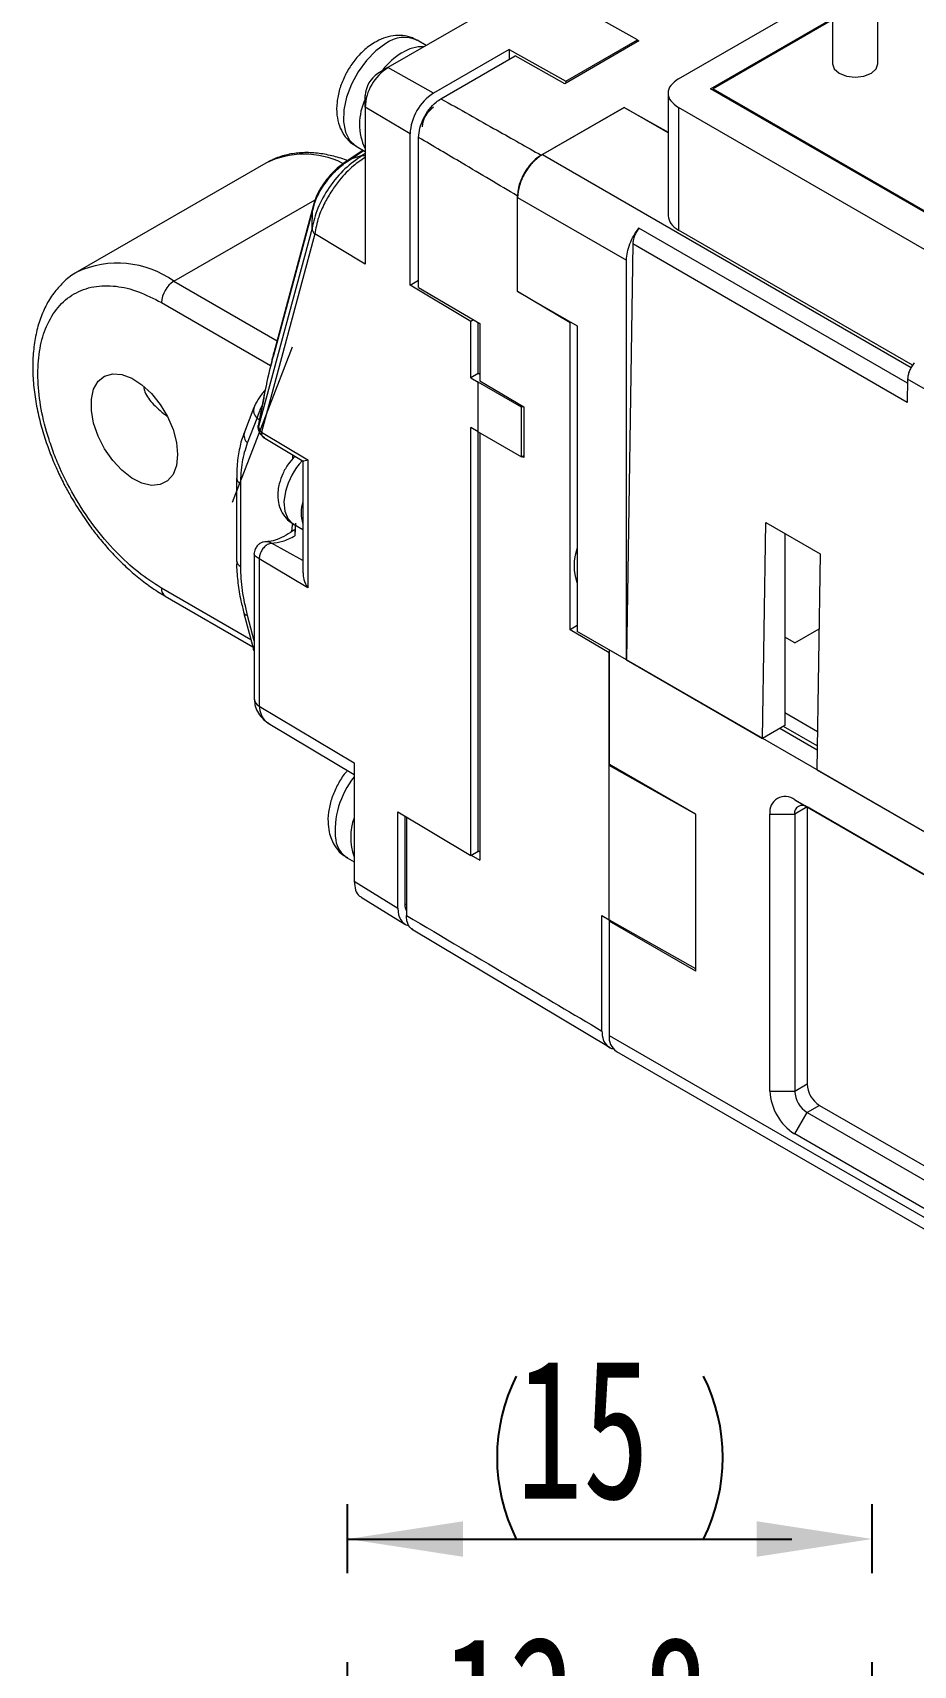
# Model space of a CAD drawing. Header units: millimetres. Extents: x 5 to 415, y 5 to 292.
# Drawn here: x 262.1 to 287.28, y 218.31 to 265 of the extents above; entities that cross this region are included whole.
import ezdxf

# ---------------------------------------------------------------- set-up
doc = ezdxf.new("R2010")
doc.units = ezdxf.units.MM
doc.linetypes.add('CENTERX2', pattern=[20.32, 12.7, -2.54, 2.54, -2.54])
doc.layers.add('CENTER_LINE', color=7, linetype='CENTERX2')
doc.styles.add('SLDTEXTSTYLE0', font='TXT', dxfattribs={"width": 0.7})
doc.dimstyles.new('SLDDIMSTYLE1', dxfattribs={"dimtxt": 4, "dimasz": 3.302, "dimexe": 0, "dimexo": 0.0625, "dimgap": 1, "dimtad": 1, "dimrnd": 1e-09, "dimzin": 12, "dimdsep": 46, "dimtxsty": 'SLDTEXTSTYLE0', "dimsah": 1, "dimcen": 0.09, "dimadec": 0, "dimazin": 3, "dimtfac": 1, "dimtofl": 0, "dimtmove": 0, "dimatfit": 3, "dimfxl": 1, "dimfrac": 2, "dimtolj": 1, "dimtzin": 12, "dimarcsym": 0})

# ---------------------------------------------------------------- blocks, each defined once
blk = doc.blocks.new('_D_12')
at = {"layer": 'CENTER_LINE'}
for p, q in [((272.201, 205.922), (272.201, 214.985)), ((285.001, 205.922), (285.001, 214.985)), ((272.201, 213.985), (285.001, 213.985))]:
    blk.add_line(p, q, dxfattribs=at)
for points in [[(272.201, 213.985), (275.503, 213.477), (275.503, 214.493)], [(285.001, 213.985), (281.699, 214.493), (281.699, 213.477)]]:
    blk.add_solid(points, dxfattribs=at)
at = {"layer": 'CENTER_LINE', "insert": (273.806, 219.141), "char_height": 4, "attachment_point": 1, "style": 'SLDTEXTSTYLE0'}
blk.add_mtext('12.8', dxfattribs=at)
blk = doc.blocks.new('_D_13')
at = {"layer": 'CENTER_LINE'}
for p, q in [((271.101, 200.622), (271.101, 222.923)), ((286.101, 200.622), (286.101, 222.923)), ((271.101, 221.923), (286.101, 221.923))]:
    blk.add_line(p, q, dxfattribs=at)
for centre, start, end in [((280.584, 224.254), 153.4349, 206.5651), ((276.617, 224.254), 333.4349, 26.5651)]:
    blk.add_arc(centre, 5.211, start, end, dxfattribs=at)
for points in [[(271.101, 221.923), (274.403, 221.415), (274.403, 222.431)], [(286.101, 221.923), (282.799, 222.431), (282.799, 221.415)]]:
    blk.add_solid(points, dxfattribs=at)
at = {"layer": 'CENTER_LINE', "insert": (275.923, 227.079), "char_height": 4, "attachment_point": 1, "style": 'SLDTEXTSTYLE0'}
blk.add_mtext('15', dxfattribs=at)

msp = doc.modelspace()

# ---------------------------------------------------------------- linework, layer by layer
at = {"color": 7, "linetype": 'Continuous', "lineweight": 18}
for p, q in [((284.965, 267.375), (284.965, 264.109)), ((286.265, 264.109), (286.265, 267.375)), ((275.995, 266.163), (272.251, 264.002)), ((280.559, 263.681), (284.965, 266.224)), ((279.393, 264.796), (277.766, 265.702)), ((281.479, 263.395), (284.965, 265.408)), ((284.965, 265.367), (281.549, 263.395)), ((273.351, 264.637), (273.091, 264.787)), ((279.428, 264.765), (277.307, 263.541)), ((277.342, 263.612), (279.393, 264.796)), ((279.393, 264.796), (279.393, 264.745)), ((279.393, 264.785), (279.428, 264.765)), ((275.716, 264.518), (273.559, 263.273)), ((273.771, 263.112), (275.893, 264.337)), ((275.716, 264.518), (277.342, 263.612)), ((275.716, 264.518), (275.716, 264.235)), ((277.307, 263.541), (275.893, 264.337)), ((272.251, 264.002), (271.968, 263.833)), ((273.559, 263.273), (272.251, 264.002)), ((277.342, 263.612), (277.342, 263.561)), ((288.62, 259.272), (281.479, 263.395)), ((281.549, 263.354), (281.549, 263.395)), ((281.549, 263.395), (288.62, 259.313)), ((271.601, 262.876), (271.606, 263.206)), ((280.267, 263.273), (280.267, 259.761)), ((271.601, 262.876), (271.601, 258.385)), ((272.887, 262.108), (271.601, 262.876)), ((276.635, 261.5), (279.004, 262.867)), ((279.004, 262.864), (276.67, 261.517)), ((279.004, 262.867), (280.267, 262.156)), ((279.004, 262.864), (279.004, 262.867)), ((280.267, 262.135), (279.004, 262.864)), ((287.843, 258.66), (280.559, 262.864)), ((280.559, 262.864), (280.559, 259.353)), ((272.887, 257.779), (272.887, 262.108)), ((273.132, 257.716), (273.132, 262.004)), ((271.543, 261.639), (271.085, 261.336)), ((271.52, 261.489), (271.189, 261.386)), ((271.341, 261.756), (271.601, 261.606)), ((271.601, 261.545), (271.52, 261.489)), ((268.759, 261.271), (263.385, 258.168)), ((275.96, 257.598), (275.96, 260.331)), ((275.963, 260.292), (279.075, 258.496)), ((275.963, 257.597), (275.963, 260.292)), ((270.095, 259.915), (268.973, 255.729)), ((270.113, 260.038), (268.99, 255.848)), ((270.083, 259.407), (270.095, 259.915)), ((270.127, 260.02), (270.095, 259.915)), ((270.083, 259.407), (268.556, 253.743)), ((270.163, 259.245), (268.635, 253.581)), ((271.601, 258.385), (270.163, 259.245)), ((287.252, 255.49), (280.559, 259.353)), ((279.253, 258.96), (279.075, 247.064)), ((287.102, 254.429), (279.253, 258.96)), ((279.075, 247.064), (279.075, 258.496)), ((272.887, 257.779), (273.132, 257.92)), ((274.623, 256.74), (272.887, 257.779)), ((273.132, 257.716), (274.878, 256.683)), ((275.96, 257.598), (275.963, 257.599)), ((277.462, 256.709), (275.96, 257.598)), ((275.963, 257.597), (277.66, 256.618)), ((274.703, 256.786), (274.623, 256.74)), ((274.623, 255.132), (274.623, 256.74)), ((274.832, 255.252), (274.832, 256.71)), ((274.878, 256.683), (274.878, 255.05)), ((277.482, 256.721), (277.462, 256.709)), ((277.462, 247.929), (277.462, 256.709)), ((277.66, 256.618), (277.66, 247.881)), ((274.832, 255.252), (274.623, 255.132)), ((274.623, 255.132), (274.832, 255.007)), ((274.878, 255.226), (274.832, 255.252)), ((274.832, 253.586), (274.832, 255.007)), ((276.069, 254.293), (274.832, 255.007)), ((274.878, 255.05), (276.135, 254.306)), ((287.112, 255.095), (287.102, 254.429)), ((292.722, 251.856), (287.112, 255.095)), ((268.704, 254.546), (268.547, 253.755)), ((268.706, 254.601), (268.559, 253.86)), ((268.708, 254.612), (268.706, 254.601)), ((268.423, 254.287), (268.149, 253.576)), ((276.069, 254.293), (276.114, 254.318)), ((276.069, 252.872), (276.069, 254.293)), ((276.135, 254.306), (276.135, 252.852)), ((268.24, 253.269), (268.514, 253.98)), ((268.547, 253.755), (268.547, 253.771)), ((268.635, 253.581), (269.962, 252.788)), ((274.832, 253.586), (274.623, 253.711)), ((274.623, 241.473), (274.623, 253.711)), ((274.832, 253.586), (276.069, 252.872)), ((274.832, 241.593), (274.832, 253.586)), ((274.878, 253.56), (274.878, 241.334)), ((268.689, 253.434), (269.826, 252.745)), ((269.529, 252.925), (269.529, 252.806)), ((269.822, 252.754), (269.822, 249.557)), ((269.962, 252.788), (269.962, 249.121)), ((276.069, 252.872), (276.135, 252.909)), ((276.135, 252.852), (276.086, 252.881)), ((267.927, 252.261), (267.927, 249.896)), ((268.044, 249.733), (268.044, 252.098)), ((269.507, 250.738), (269.529, 250.919)), ((269.529, 250.974), (269.529, 250.919)), ((269.529, 250.919), (269.536, 250.967)), ((269.54, 250.96), (269.822, 250.797)), ((269.6, 250.925), (269.597, 250.785)), ((269.604, 250.619), (269.62, 250.974)), ((282.964, 244.819), (283.056, 250.997)), ((283.056, 250.997), (284.612, 250.099)), ((269.593, 250.613), (269.604, 250.619)), ((283.6, 250.683), (283.6, 245.186)), ((268.433, 250.101), (268.433, 245.943)), ((268.573, 249.952), (268.573, 245.743)), ((269.962, 249.121), (268.573, 249.952)), ((277.638, 250.175), (277.66, 250.096)), ((284.612, 250.099), (284.519, 243.921)), ((265.884, 248.889), (268.39, 247.443)), ((268.136, 248.395), (268.41, 247.368)), ((277.66, 248.044), (277.462, 247.929)), ((283.883, 247.552), (284.58, 247.954)), ((278.58, 247.268), (277.462, 247.929)), ((279.075, 247.064), (277.66, 247.881)), ((283.883, 247.552), (283.6, 247.715)), ((268.41, 247.367), (268.433, 247.316)), ((278.581, 247.349), (278.58, 247.348)), ((308.066, 230.326), (278.58, 247.348)), ((278.58, 247.348), (278.58, 244.082)), ((278.58, 244.043), (278.58, 247.268)), ((279.075, 247.064), (282.964, 244.819)), ((268.573, 245.743), (271.289, 244.119)), ((268.833, 245.261), (268.881, 245.23)), ((268.878, 245.226), (271.289, 243.785)), ((283.6, 245.186), (282.964, 244.819)), ((284.53, 244.605), (283.561, 245.164)), ((284.536, 245.01), (283.6, 245.55)), ((284.528, 244.484), (283.455, 245.103)), ((271.289, 244.119), (271.289, 240.734)), ((281.054, 242.653), (278.58, 244.082)), ((278.613, 244.062), (278.58, 244.043)), ((278.58, 239.634), (278.58, 244.043)), ((281.049, 242.652), (278.58, 244.043)), ((284.519, 243.921), (305.237, 231.961)), ((283.883, 243.062), (304.884, 230.938)), ((283.883, 243.062), (284.236, 242.858)), ((284.236, 242.858), (283.883, 242.653)), ((304.893, 230.933), (284.236, 242.858)), ((284.236, 242.858), (284.236, 234.937)), ((272.539, 242.719), (274.623, 241.473)), ((272.539, 239.961), (272.539, 242.719)), ((272.748, 240.077), (272.748, 242.594)), ((272.782, 242.573), (272.795, 242.566)), ((272.782, 242.573), (272.782, 239.756)), ((272.782, 242.573), (272.782, 242.573)), ((281.053, 242.654), (281.049, 242.652)), ((281.049, 242.652), (281.049, 238.243)), ((281.054, 238.162), (281.054, 242.653)), ((283.176, 234.733), (283.176, 242.653)), ((283.176, 242.653), (283.883, 242.653)), ((283.883, 242.653), (283.883, 234.733)), ((271.093, 241.402), (271.289, 241.289)), ((274.623, 241.473), (274.832, 241.593)), ((274.633, 241.478), (274.878, 241.334)), ((274.878, 241.567), (274.832, 241.593)), ((271.289, 240.734), (272.539, 239.961)), ((271.484, 240.283), (272.738, 239.508)), ((278.37, 239.758), (278.58, 239.634)), ((278.37, 236.451), (278.37, 239.758)), ((278.58, 239.634), (281.049, 238.243)), ((278.58, 239.634), (278.58, 239.591)), ((278.617, 239.613), (278.58, 239.591)), ((281.054, 238.162), (278.58, 239.591)), ((278.58, 239.591), (278.58, 236.325)), ((272.926, 239.37), (278.604, 235.978)), ((281.054, 238.246), (281.049, 238.243)), ((278.58, 236.325), (308.066, 219.303)), ((278.787, 235.867), (308.291, 218.834)), ((283.883, 234.733), (284.236, 234.937)), ((283.176, 234.733), (283.883, 234.733)), ((283.883, 233.508), (284.236, 234.121)), ((284.59, 234.325), (284.236, 234.121)), ((284.236, 234.121), (305.237, 221.997)), ((284.59, 234.325), (305.591, 222.201)), ((304.884, 221.385), (283.883, 233.508))]:
    msp.add_line(p, q, dxfattribs=at)
at = {"color": 8, "linetype": 'Continuous', "lineweight": 18}
for p, q in [((271.189, 261.386), (271.559, 261.63)), ((276.67, 261.517), (287.213, 255.43)), ((271.189, 261.386), (271.117, 261.339)), ((266.134, 257.896), (270.17, 260.226)), ((287.11, 254.978), (279.431, 259.411)), ((266.134, 257.896), (269.083, 256.194)), ((265.781, 257.284), (268.901, 255.483)), ((268.514, 253.98), (268.575, 253.944)), ((269.822, 249.909), (268.922, 250.405)), ((268.337, 247.643), (265.781, 249.118)), ((268.433, 247.612), (268.24, 248.335)), ((272.782, 240.057), (272.748, 240.077))]:
    msp.add_line(p, q, dxfattribs=at)
at = {"color": 8, "linetype": 'Continuous', "lineweight": 18, "flags": 128}
for points in [[(272.197, 264.689), (271.912, 264.481), (271.643, 264.208), (271.406, 263.885), (271.212, 263.528), (271.072, 263.157), (270.994, 262.793), (270.981, 262.454), (271.036, 262.16), (271.154, 261.925), (271.329, 261.763), (271.341, 261.756)], [(268.973, 255.729), (268.98, 255.799), (268.99, 255.848)], [(268.706, 254.601), (268.704, 254.589), (268.704, 254.546)], [(269.327, 251.883), (269.282, 251.584), (269.303, 251.319), (269.388, 251.108), (269.53, 250.966), (269.54, 250.96)], [(268.24, 248.335), (268.193, 248.346), (268.16, 248.363), (268.14, 248.385), (268.137, 248.393)], [(268.433, 247.337), (268.414, 247.358), (268.41, 247.368)]]:
    msp.add_lwpolyline(points, dxfattribs=at)
at = {"color": 7, "linetype": 'Continuous', "lineweight": 18, "flags": 128}
for points in [[(284.965, 264.109), (285.015, 263.966), (285.156, 263.844)], [(285.156, 263.844), (285.367, 263.763), (285.615, 263.734), (285.864, 263.763), (286.075, 263.844), (286.216, 263.966), (286.265, 264.109)], [(266.241, 252.936), (266.207, 252.625), (266.109, 252.37), (265.951, 252.184), (265.742, 252.077), (265.493, 252.055), (265.218, 252.119), (264.931, 252.265), (264.648, 252.486), (264.384, 252.77), (264.154, 253.101), (263.969, 253.462), (263.84, 253.833), (263.774, 254.194), (263.774, 254.526), (263.84, 254.81), (263.969, 255.032), (264.154, 255.18), (264.384, 255.245), (264.648, 255.224), (264.931, 255.118), (265.218, 254.933), (265.493, 254.679), (265.742, 254.37), (265.951, 254.021), (266.109, 253.653), (266.207, 253.285), (266.241, 252.936)]]:
    msp.add_lwpolyline(points, dxfattribs=at)
at = {"color": 8, "linetype": 'Continuous', "lineweight": 18}
for centre, radius, start, end in [((272.724, 264.001), 0.867, 65.0222, 127.4584), ((269.858, 259.068), 2.461, 63.6964, 116.5221), ((264.525, 255.642), 2.769, 54.4778, 114.817), ((268.699, 254.201), 0.288, 161.5178, 230.0807), ((268.426, 253.491), 0.289, 162.8112, 229.9982), ((271.346, 251.362), 2.085, 137.8637, 165.526), ((268.127, 252.282), 0.202, 186.7582, 245.532), ((268.127, 249.916), 0.201, 185.6948, 245.6253), ((266.032, 249.094), 0.253, 174.4436, 233.571), ((268.679, 245.966), 0.248, 185.362, 244.6121), ((273.188, 242.183), 2.443, 141.0321, 186.3985), ((271.477, 242.017), 0.725, 188.442, 238.0121)]:
    msp.add_arc(centre, radius, start, end, dxfattribs=at)
at = {"color": 7, "linetype": 'Continuous', "lineweight": 18}
for centre, radius, start, end in [((273.898, 262.437), 2.344, 122.0085, 140.2843), ((273.24, 263.558), 1.044, 87.2689, 123.9875), ((273.012, 262.812), 1.412, 122.6055, 177.3945), ((272.392, 263.17), 0.787, 122.6055, 177.3945), ((273.103, 262.387), 1.661, 154.4004, 205.3223), ((274.347, 262.041), 1.462, 122.6055, 177.3945), ((273.937, 262.278), 0.701, 122.6055, 177.3945), ((266.549, 257.249), 0.768, 122.6055, 177.3945), ((268.775, 253.75), 0.219, 181.664, 230.3258), ((270.889, 251.273), 1.115, 163.0818, 196.9541), ((279.075, 249.759), 1.5, 160.5443, 199.4557), ((283.607, 242.723), 0.437, 50.7967, 189.214), ((284.098, 242.688), 0.218, 50.7967, 189.214), ((272.819, 241.994), 1.629, 159.9701, 200.0299), ((279.07, 236.271), 0.493, 173.7012, 234.9867), ((285.004, 234.972), 0.768, 182.6055, 237.3945), ((284.711, 234.803), 1.537, 182.6055, 237.3945), ((284.65, 234.768), 0.768, 182.6055, 237.3945)]:
    msp.add_arc(centre, radius, start, end, dxfattribs=at)
msp.add_ellipse((273.246, 240.369), major_axis=(0.5, 0.866), ratio=0.577206, start_param=2.356266, end_param=3.323122, dxfattribs=at)
for points, knots in [([(273.081, 264.78), (273.04, 264.806), (272.918, 264.883), (272.682, 264.929), (272.399, 264.925), (272.125, 264.856), (271.955, 264.766), (271.871, 264.721)], [0, 0, 0, 0, 0.113975, 0.337488, 0.556659, 0.782479, 1, 1, 1, 1]), ([(271.871, 264.721), (271.813, 264.684), (271.657, 264.583), (271.425, 264.368), (271.19, 264.072), (270.999, 263.738), (270.862, 263.381), (270.785, 263.01), (270.783, 262.658), (270.852, 262.343), (270.982, 262.083), (271.147, 261.879), (271.288, 261.798), (271.348, 261.763)], [0, 0, 0, 0, 0.0593855, 0.1603965, 0.2614468, 0.3625952, 0.4647915, 0.5691766, 0.6773498, 0.7690723, 0.8552343, 0.9382521, 1, 1, 1, 1]), ([(273.132, 262.004), (273.139, 262.092), (273.153, 262.266), (273.263, 262.551), (273.425, 262.812), (273.605, 263.004), (273.724, 263.082), (273.771, 263.112)], [0, 0, 0, 0, 0.214702, 0.429404, 0.644089, 0.858766, 1, 1, 1, 1]), ([(273.771, 263.112), (274.306, 262.812), (275.262, 262.275), (276.215, 261.736), (276.635, 261.5)], [0, 0, 0, 0, 0.560004, 1, 1, 1, 1]), ([(275.96, 260.331), (275.432, 260.644), (274.489, 261.203), (273.546, 261.76), (273.132, 262.004)], [0, 0, 0, 0, 0.560005, 1, 1, 1, 1]), ([(271.098, 261.338), (271.087, 261.343), (270.938, 261.409), (270.649, 261.487), (270.235, 261.565), (269.826, 261.581), (269.426, 261.533), (269.066, 261.433), (268.858, 261.318), (268.765, 261.267)], [0, 0, 0, 0, 0.013276, 0.180127, 0.348179, 0.517415, 0.688232, 0.861813, 1, 1, 1, 1]), ([(271.52, 261.489), (271.352, 261.372), (271.016, 261.14), (270.56, 260.586), (270.212, 259.972), (270.126, 259.595), (270.083, 259.407)], [0, 0, 0, 0, 0.2502245, 0.5000044, 0.7497637, 1, 1, 1, 1]), ([(276.635, 261.5), (276.559, 261.447), (276.407, 261.342), (276.205, 261.091), (276.053, 260.806), (275.972, 260.54), (275.964, 260.39), (275.96, 260.331)], [0, 0, 0, 0, 0.214702, 0.429406, 0.644091, 0.858768, 1, 1, 1, 1]), ([(270.095, 259.915), (270.134, 260.049), (270.21, 260.313), (270.442, 260.684), (270.661, 260.951), (270.896, 261.19), (271.074, 261.309), (271.189, 261.386)], [0, 0, 0, 0, 0.256012, 0.50256, 0.638236, 0.766006, 1, 1, 1, 1]), ([(271.137, 261.366), (271.036, 261.301), (270.825, 261.164), (270.517, 260.843), (270.294, 260.511), (270.157, 260.214), (270.121, 260.065), (270.102, 259.987)], [0, 0, 0, 0, 0.206748, 0.436121, 0.696813, 0.842091, 1, 1, 1, 1]), ([(270.083, 259.407), (270.084, 259.393), (270.085, 259.365), (270.103, 259.329), (270.125, 259.292), (270.145, 259.262), (270.158, 259.25), (270.163, 259.245)], [0, 0, 0, 0, 0.249886, 0.499926, 0.747959, 0.907794, 1, 1, 1, 1]), ([(263.362, 258.149), (263.344, 258.141), (263.198, 258.068), (262.97, 257.87), (262.688, 257.557), (262.464, 257.191), (262.29, 256.778), (262.171, 256.323), (262.105, 255.836), (262.092, 255.323), (262.13, 254.795), (262.214, 254.26), (262.34, 253.733), (262.495, 253.238), (262.659, 252.808), (262.831, 252.417), (263.006, 252.06), (263.139, 251.823), (263.201, 251.712)], [0, 0, 0, 0, 0.010456, 0.085709, 0.156833, 0.229017, 0.302131, 0.375714, 0.449264, 0.522397, 0.594758, 0.666019, 0.735391, 0.800626, 0.858182, 0.902986, 0.95452, 1, 1, 1, 1]), ([(265.781, 249.118), (265.559, 249.26), (265.114, 249.544), (264.456, 250.154), (263.828, 250.89), (263.263, 251.747), (262.879, 252.515), (262.636, 253.135), (262.446, 253.729), (262.286, 254.449), (262.225, 255.254), (262.286, 255.988), (262.479, 256.637), (262.804, 257.174), (263.263, 257.562), (263.736, 257.732), (264.152, 257.773), (264.571, 257.75), (265.114, 257.628), (265.559, 257.398), (265.781, 257.284)], [0, 0, 0, 0, 0.060004, 0.11999, 0.184292, 0.249958, 0.315624, 0.3478, 0.380008, 0.439987, 0.5, 0.559978, 0.619991, 0.684293, 0.749959, 0.815625, 0.8478, 0.880009, 0.939979, 1, 1, 1, 1]), ([(268.704, 254.546), (268.748, 254.764), (268.837, 255.198), (268.928, 255.553), (268.973, 255.729)], [0, 0, 0, 0, 0.504153, 1, 1, 1, 1]), ([(268.993, 255.857), (268.945, 255.669), (268.849, 255.294), (268.755, 254.84), (268.708, 254.613)], [0, 0, 0, 0, 0.500641, 1, 1, 1, 1]), ([(265.271, 254.865), (265.282, 254.821), (265.323, 254.645), (265.552, 254.349), (265.807, 254.138), (265.942, 254.027)], [0, 0, 0, 0, 0.135206, 0.543251, 1, 1, 1, 1]), ([(268.734, 254.768), (268.701, 254.729), (268.633, 254.65), (268.547, 254.528), (268.474, 254.406), (268.442, 254.33), (268.425, 254.292)], [0, 0, 0, 0, 0.244288, 0.492398, 0.744267, 1, 1, 1, 1]), ([(268.154, 253.573), (268.142, 253.548), (268.073, 253.395), (267.999, 253.074), (267.933, 252.661), (267.932, 252.378), (267.931, 252.258)], [0, 0, 0, 0, 0.066949, 0.409677, 0.751692, 1, 1, 1, 1]), ([(268.545, 253.691), (268.544, 253.698), (268.539, 253.719), (268.544, 253.741), (268.547, 253.755)], [0, 0, 0, 0, 0.312147, 1, 1, 1, 1]), ([(268.543, 253.692), (268.546, 253.673), (268.553, 253.635), (268.577, 253.576), (268.613, 253.519), (268.66, 253.47), (268.701, 253.437), (268.727, 253.426), (268.732, 253.424)], [0, 0, 0, 0, 0.172426, 0.356137, 0.548146, 0.744845, 0.942599, 1, 1, 1, 1]), ([(268.556, 253.743), (268.555, 253.741), (268.554, 253.737), (268.552, 253.732), (268.549, 253.732), (268.547, 253.739), (268.547, 253.75), (268.547, 253.755)], [0, 0, 0, 0, 0.107272, 0.216266, 0.463262, 0.73307, 1, 1, 1, 1]), ([(268.635, 253.581), (268.637, 253.549), (268.64, 253.5), (268.663, 253.455), (268.681, 253.441), (268.69, 253.435)], [0, 0, 0, 0, 0.474028, 0.741263, 1, 1, 1, 1]), ([(269.596, 252.884), (269.531, 252.814), (269.395, 252.668), (269.238, 252.397), (269.177, 252.2), (269.147, 252.104)], [0, 0, 0, 0, 0.316219, 0.665607, 1, 1, 1, 1]), ([(269.962, 252.788), (269.962, 252.787), (269.933, 252.775), (269.875, 252.753), (269.825, 252.735), (269.827, 252.746), (269.827, 252.747)], [0, 0, 0, 0, 0.0106699, 0.3972726, 0.9585798, 1, 1, 1, 1]), ([(263.201, 251.712), (263.319, 251.517), (263.485, 251.242), (263.757, 250.859), (263.999, 250.543), (264.302, 250.19), (264.633, 249.846), (264.991, 249.518), (265.369, 249.221), (265.67, 249.011), (265.844, 248.917), (265.885, 248.894)], [0, 0, 0, 0, 0.163864, 0.230412, 0.340406, 0.453869, 0.574828, 0.700192, 0.828781, 0.959708, 1, 1, 1, 1]), ([(269.147, 252.104), (269.134, 252.043), (269.101, 251.886), (269.103, 251.639), (269.166, 251.379), (269.295, 251.161), (269.429, 251.017), (269.526, 250.974), (269.548, 250.965)], [0, 0, 0, 0, 0.139178, 0.358915, 0.56192, 0.75498, 0.944662, 1, 1, 1, 1]), ([(269.535, 250.755), (269.448, 250.697), (269.271, 250.58), (269.025, 250.481), (268.858, 250.448), (268.78, 250.445), (268.761, 250.445)], [0, 0, 0, 0, 0.293102, 0.597511, 0.900817, 1, 1, 1, 1]), ([(269.585, 250.795), (269.573, 250.783), (269.556, 250.768), (269.539, 250.758), (269.535, 250.755)], [0, 0, 0, 0, 0.733218, 1, 1, 1, 1]), ([(269.604, 250.619), (269.604, 250.677), (269.604, 250.748), (269.599, 250.779), (269.597, 250.785)], [0, 0, 0, 0, 0.804617, 1, 1, 1, 1]), ([(268.781, 250.445), (268.75, 250.443), (268.69, 250.438), (268.61, 250.405), (268.545, 250.358), (268.486, 250.293), (268.448, 250.213), (268.431, 250.143), (268.434, 250.11), (268.435, 250.104)], [0, 0, 0, 0, 0.166794, 0.328217, 0.477563, 0.609662, 0.80982, 0.965463, 1, 1, 1, 1]), ([(268.815, 250.372), (268.784, 250.349), (268.72, 250.304), (268.64, 250.193), (268.584, 250.068), (268.577, 249.991), (268.573, 249.952)], [0, 0, 0, 0, 0.25, 0.5, 0.75, 1, 1, 1, 1]), ([(268.815, 250.372), (268.835, 250.382), (268.872, 250.4), (268.906, 250.403), (268.922, 250.405)], [0, 0, 0, 0, 0.5237, 1, 1, 1, 1]), ([(268.922, 250.405), (269.029, 250.415), (269.244, 250.435), (269.477, 250.553), (269.593, 250.613)], [0, 0, 0, 0, 0.5, 1, 1, 1, 1]), ([(267.931, 249.893), (267.93, 249.85), (267.923, 249.649), (267.961, 249.268), (268.031, 248.809), (268.108, 248.516), (268.14, 248.395)], [0, 0, 0, 0, 0.092348, 0.431818, 0.765315, 1, 1, 1, 1]), ([(269.827, 249.557), (269.828, 249.513), (269.833, 249.39), (269.894, 249.24), (269.949, 249.144), (269.962, 249.123), (269.962, 249.121)], [0, 0, 0, 0, 0.304306, 0.842727, 0.990669, 1, 1, 1, 1]), ([(268.436, 245.934), (268.44, 245.869), (268.45, 245.729), (268.544, 245.533), (268.687, 245.356), (268.814, 245.27), (268.877, 245.227)], [0, 0, 0, 0, 0.2212657, 0.479283, 0.7396894, 1, 1, 1, 1]), ([(271.097, 243.9), (271.076, 243.876), (270.971, 243.762), (270.82, 243.512), (270.659, 243.165), (270.56, 242.798), (270.526, 242.453), (270.559, 242.241), (270.573, 242.147)], [0, 0, 0, 0, 0.049697, 0.243078, 0.437567, 0.635324, 0.839304, 1, 1, 1, 1]), ([(270.573, 242.147), (270.592, 242.076), (270.636, 241.912), (270.766, 241.686), (270.925, 241.503), (271.051, 241.436), (271.096, 241.413)], [0, 0, 0, 0, 0.23557, 0.542209, 0.838828, 1, 1, 1, 1]), ([(271.289, 240.734), (271.297, 240.647), (271.313, 240.474), (271.398, 240.327), (271.474, 240.298), (271.49, 240.292)], [0, 0, 0, 0, 0.4501153, 0.8894192, 1, 1, 1, 1]), ([(272.782, 239.908), (272.774, 239.924), (272.75, 239.969), (272.748, 240.035), (272.748, 240.077)], [0, 0, 0, 0, 0.351562, 1, 1, 1, 1]), ([(272.782, 239.756), (273.825, 239.14), (275.688, 238.041), (277.55, 236.936), (278.37, 236.451)], [0, 0, 0, 0, 0.560004, 1, 1, 1, 1]), ([(272.969, 239.358), (272.937, 239.377), (272.855, 239.425), (272.794, 239.573), (272.786, 239.704), (272.782, 239.756)], [0, 0, 0, 0, 0.277214, 0.713182, 1, 1, 1, 1]), ([(278.37, 236.451), (278.378, 236.363), (278.393, 236.188), (278.517, 236.023), (278.632, 235.944), (278.709, 235.953), (278.713, 235.953)], [0, 0, 0, 0, 0.32763, 0.65526, 0.982862, 1, 1, 1, 1])]:
    msp.add_open_spline(points, degree=3, knots=knots, dxfattribs=at)
for points in [[(280.559, 263.681), (280.477, 263.621), (280.313, 263.502), (280.243, 263.272), (280.313, 263.043), (280.477, 262.924), (280.559, 262.864)], [(276.67, 261.517), (276.578, 261.451), (276.392, 261.319), (276.159, 260.996), (275.995, 260.631), (275.974, 260.405), (275.963, 260.292)], [(280.267, 259.761), (280.28, 259.685), (280.308, 259.532), (280.475, 259.413), (280.559, 259.353)], [(279.075, 258.496), (279.079, 258.57), (279.089, 258.719), (279.164, 258.961), (279.276, 259.201), (279.379, 259.341), (279.431, 259.411)], [(279.431, 259.411), (279.406, 259.376), (279.355, 259.307), (279.299, 259.19), (279.261, 259.071), (279.256, 258.997), (279.253, 258.96)], [(287.3, 255.557), (287.273, 255.522), (287.22, 255.452), (287.161, 255.332), (287.121, 255.209), (287.115, 255.133), (287.112, 255.095)], [(268.044, 252.098), (268.052, 252.312), (268.068, 252.741), (268.183, 253.093), (268.24, 253.269)], [(268.24, 248.335), (268.183, 248.577), (268.068, 249.061), (268.052, 249.509), (268.044, 249.733)]]:
    msp.add_open_spline(points, degree=3, dxfattribs=at)
at = {"color": 8, "linetype": 'Continuous', "lineweight": 18}
for points, knots in [([(271.52, 261.489), (271.539, 261.493), (271.564, 261.499), (271.594, 261.486), (271.601, 261.483)], [0, 0, 0, 0, 0.754238, 1, 1, 1, 1]), ([(271.601, 261.435), (271.489, 261.36), (271.236, 261.192), (270.909, 260.844), (270.639, 260.477), (270.43, 260.118), (270.242, 259.688), (270.191, 259.403), (270.163, 259.245)], [0, 0, 0, 0, 0.162494, 0.365047, 0.49515, 0.632196, 0.796947, 1, 1, 1, 1]), ([(268.654, 254.341), (268.653, 254.338), (268.618, 254.284), (268.565, 254.158), (268.533, 254.046), (268.514, 253.98)], [0, 0, 0, 0, 0.0186625, 0.4264826, 1, 1, 1, 1]), ([(268.922, 250.405), (268.898, 250.417), (268.849, 250.44), (268.803, 250.443), (268.78, 250.445)], [0, 0, 0, 0, 0.495251, 1, 1, 1, 1]), ([(268.573, 249.952), (268.552, 249.966), (268.509, 249.993), (268.464, 250.034), (268.44, 250.071), (268.426, 250.096), (268.433, 250.104), (268.433, 250.104)], [0, 0, 0, 0, 0.2442059, 0.4899329, 0.7388337, 0.9924992, 1, 1, 1, 1]), ([(268.573, 245.743), (268.584, 245.659), (268.607, 245.487), (268.723, 245.33), (268.817, 245.271), (268.833, 245.261)], [0, 0, 0, 0, 0.437061, 0.899916, 1, 1, 1, 1])]:
    msp.add_open_spline(points, degree=3, knots=knots, dxfattribs=at)
at = {"layer": 'CENTER_LINE', "linetype": 'CENTERX2', "lineweight": 18}
msp.add_line((269.516, 256.009), (267.804, 251.566), dxfattribs=at)

# ---------------------------------------------------------------- dimensions: what is measured, and where the dimension line sits
at = {"layer": 'CENTER_LINE'}
dim = msp.add_linear_dim(base=(286.101, 221.923), p1=(271.101, 199.622), p2=(286.101, 199.622), text='(<>)', dimstyle='SLDDIMSTYLE1', dxfattribs=at)
dim.commit()
dim.dimension.update_dxf_attribs({"geometry": '_D_13', "text_midpoint": (278.601, 221.923), "dimtype": 160})
dim = msp.add_linear_dim(base=(285.001, 213.985), p1=(272.201, 204.922), p2=(285.001, 204.922), dimstyle='SLDDIMSTYLE1', dxfattribs=at)
dim.commit()
dim.dimension.update_dxf_attribs({"geometry": '_D_12', "text_midpoint": (278.601, 213.985), "dimtype": 160})

doc.saveas('drawing.dxf')
